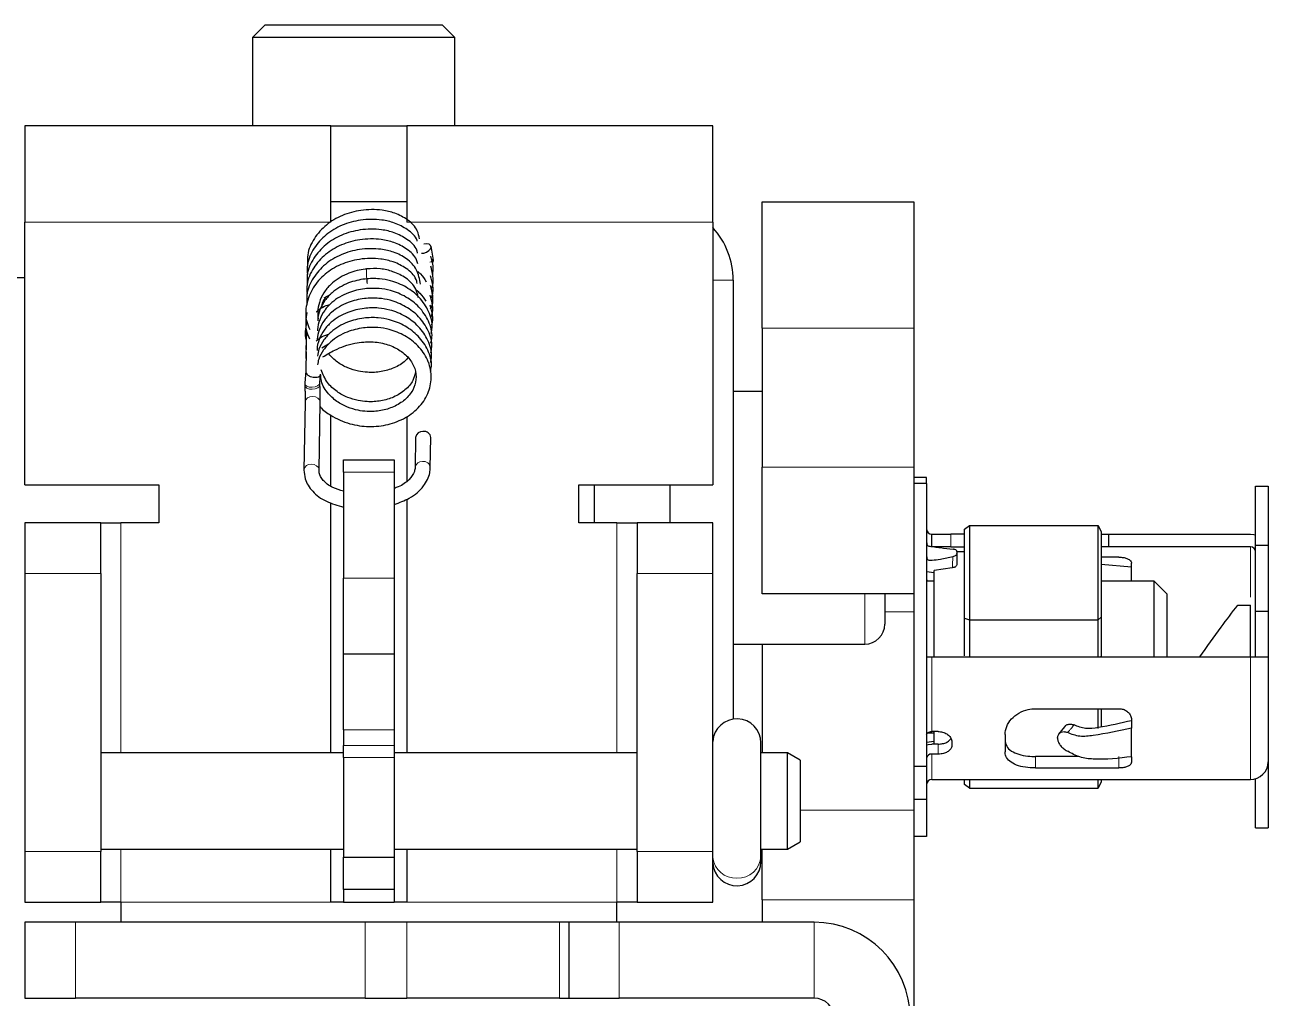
# Model space of a CAD drawing. Header units: millimetres. Extents: x -824 to 1032, y 378 to 1984.
# Drawn here: x -61.03 to -11.88, y 423.96 to 462.46 of the extents above; entities that cross this region are included whole.
import ezdxf

# ---------------------------------------------------------------- set-up
doc = ezdxf.new("R2010")
doc.units = ezdxf.units.MM

msp = doc.modelspace()

# ---------------------------------------------------------------- linework, layer by layer
at = {"color": 7, "linetype": 'Continuous', "lineweight": 25}
for p, q in [((-51.53, 462.462), (-52.03, 461.962)), ((-51.53, 462.462), (-47.726, 462.462)), ((-47.726, 462.462), (-44.53, 462.462)), ((-44.03, 461.962), (-44.53, 462.462)), ((-52.03, 461.962), (-52.03, 458.462)), ((-47.682, 461.962), (-52.03, 461.962)), ((-44.03, 461.962), (-47.682, 461.962)), ((-44.03, 458.462), (-44.03, 461.962)), ((-61.03, 458.462), (-61.03, 454.662)), ((-48.93, 458.462), (-61.03, 458.462)), ((-48.93, 454.662), (-48.93, 458.462)), ((-48.93, 458.462), (-45.93, 458.462)), ((-33.83, 458.462), (-45.93, 458.462)), ((-45.93, 458.462), (-45.93, 454.662)), ((-33.83, 454.662), (-33.83, 458.462)), ((-45.93, 455.462), (-48.93, 455.462)), ((-31.88, 455.462), (-25.88, 455.462)), ((-31.88, 450.462), (-31.88, 455.462)), ((-25.88, 455.462), (-25.88, 450.462)), ((-61.03, 444.262), (-61.03, 454.662)), ((-33.83, 454.662), (-33.83, 444.262)), ((-44.882, 453.231), (-44.973, 453.709)), ((-44.878, 453.15), (-44.882, 453.231)), ((-44.876, 453.11), (-44.878, 453.15)), ((-61.53, 452.462), (-61.03, 452.462)), ((-33.03, 452.362), (-33.03, 434.999)), ((-49.195, 451.666), (-48.931, 451.813)), ((-49.897, 450.307), (-49.916, 449.614)), ((-31.88, 450.462), (-31.88, 444.962)), ((-25.88, 450.462), (-25.88, 444.962)), ((-49.904, 449.921), (-49.921, 449.27)), ((-49.293, 449.688), (-49.022, 449.842)), ((-49.911, 449.534), (-49.928, 448.833)), ((-49.923, 448.773), (-49.967, 448.29)), ((-49.918, 449.148), (-49.927, 448.762)), ((-49.967, 448.29), (-49.964, 448.21)), ((-49.368, 448.318), (-49.338, 448.636)), ((-49.364, 448.237), (-49.368, 448.318)), ((-31.88, 447.962), (-33.03, 447.962)), ((-49.951, 447.53), (-49.999, 444.854)), ((-49.399, 444.843), (-49.351, 447.519)), ((-48.93, 444.218), (-48.93, 447.021)), ((-45.93, 446.974), (-45.93, 444.417)), ((-45.581, 446.146), (-45.602, 444.957)), ((-45.002, 444.946), (-44.981, 446.135)), ((-48.43, 445.262), (-46.43, 445.262)), ((-48.43, 444.762), (-48.43, 445.262)), ((-46.43, 445.262), (-46.43, 444.762)), ((-45.601, 444.97), (-45.602, 444.957)), ((-31.88, 439.962), (-31.88, 444.962)), ((-25.88, 444.962), (-25.88, 439.962)), ((-48.43, 444.762), (-48.43, 440.578)), ((-46.43, 444.762), (-46.43, 440.578)), ((-25.38, 444.562), (-25.88, 444.562)), ((-25.38, 444.321), (-25.88, 444.321)), ((-25.38, 444.321), (-25.38, 444.562)), ((-25.38, 444.321), (-25.38, 433.14)), ((-61.03, 444.262), (-55.73, 444.262)), ((-55.73, 444.262), (-55.73, 442.762)), ((-39.13, 444.262), (-33.83, 444.262)), ((-39.13, 442.762), (-39.13, 444.262)), ((-38.53, 444.262), (-38.53, 442.762)), ((-35.53, 444.262), (-35.53, 442.762)), ((-12.38, 444.22), (-11.88, 444.22)), ((-12.38, 441.878), (-12.38, 444.22)), ((-11.88, 444.22), (-11.88, 441.878)), ((-48.93, 433.662), (-48.93, 443.557)), ((-45.93, 443.699), (-45.93, 433.662)), ((-58.03, 442.762), (-61.03, 442.762)), ((-61.03, 442.762), (-61.03, 440.762)), ((-58.03, 440.762), (-58.03, 442.762)), ((-58.03, 442.762), (-57.23, 442.762)), ((-55.73, 442.762), (-57.23, 442.762)), ((-37.63, 442.762), (-39.13, 442.762)), ((-37.63, 442.762), (-36.83, 442.762)), ((-36.83, 442.762), (-36.83, 440.762)), ((-33.83, 442.762), (-36.83, 442.762)), ((-33.83, 440.762), (-33.83, 442.762)), ((-23.88, 442.513), (-23.68, 442.655)), ((-23.88, 438.989), (-23.88, 442.513)), ((-23.68, 442.655), (-23.68, 438.931)), ((-23.68, 442.655), (-18.595, 442.655)), ((-18.595, 438.931), (-18.595, 442.655)), ((-18.595, 442.655), (-18.48, 442.408)), ((-18.48, 442.408), (-18.48, 439.031)), ((-25.18, 441.812), (-25.18, 442.312)), ((-25.18, 442.312), (-24.43, 442.312)), ((-23.88, 442.312), (-24.43, 442.312)), ((-18.48, 442.312), (-18.18, 442.312)), ((-18.18, 441.812), (-18.18, 442.312)), ((-18.18, 442.312), (-12.58, 442.312)), ((-12.38, 441.878), (-11.88, 441.878)), ((-12.38, 439.268), (-12.38, 441.878)), ((-11.88, 441.878), (-11.88, 439.268)), ((-24.43, 441.812), (-25.18, 441.812)), ((-24.43, 441.812), (-23.88, 441.812)), ((-24.18, 441.625), (-24.18, 441.55)), ((-23.88, 441.612), (-24.18, 441.612)), ((-18.18, 441.812), (-18.48, 441.812)), ((-17.78, 441.405), (-18.48, 441.405)), ((-12.58, 441.812), (-18.18, 441.812)), ((-24.366, 440.985), (-25.08, 440.885)), ((-25.08, 437.462), (-25.08, 440.885)), ((-17.28, 441.004), (-18.48, 441.122)), ((-17.28, 441.004), (-17.28, 441.167)), ((-17.28, 440.462), (-17.28, 441.004)), ((-61.03, 440.762), (-61.03, 429.762)), ((-58.03, 440.762), (-58.03, 429.762)), ((-48.43, 437.578), (-48.43, 440.578)), ((-46.43, 440.578), (-46.43, 437.578)), ((-36.83, 429.762), (-36.83, 440.762)), ((-33.83, 429.762), (-33.83, 440.762)), ((-25.38, 440.839), (-25.08, 440.796)), ((-25.08, 440.462), (-25.38, 440.462)), ((-16.38, 440.462), (-18.48, 440.462)), ((-15.88, 439.962), (-16.38, 440.462)), ((-16.38, 437.462), (-16.38, 440.462)), ((-25.88, 439.962), (-31.88, 439.962)), ((-27.03, 439.962), (-27.03, 438.762)), ((-25.88, 439.962), (-25.88, 439.25)), ((-15.88, 439.962), (-15.88, 437.462)), ((-13.08, 439.512), (-12.58, 439.512)), ((-25.88, 439.25), (-25.88, 431.392)), ((-23.88, 437.509), (-23.88, 438.989)), ((-23.88, 438.989), (-23.68, 438.931)), ((-23.68, 438.931), (-23.68, 437.462)), ((-23.68, 438.931), (-18.595, 438.931)), ((-18.595, 438.931), (-18.48, 439.031)), ((-18.595, 437.462), (-18.595, 438.931)), ((-18.48, 439.031), (-18.48, 437.491)), ((-12.38, 439.268), (-11.88, 439.268)), ((-12.38, 437.462), (-12.38, 439.268)), ((-11.88, 439.268), (-11.88, 437.462)), ((-33.03, 437.962), (-27.83, 437.962)), ((-31.88, 437.962), (-31.88, 433.662)), ((-48.43, 437.578), (-46.43, 437.578)), ((-48.43, 434.578), (-48.43, 437.578)), ((-46.43, 437.578), (-46.43, 434.578)), ((-25.38, 437.462), (-25.18, 437.462)), ((-25.18, 437.462), (-14.58, 437.462)), ((-18.509, 437.462), (-18.48, 437.491)), ((-14.58, 437.462), (-12.58, 437.462)), ((-12.58, 437.462), (-11.88, 437.462)), ((-11.88, 437.462), (-11.88, 433.312)), ((-21.08, 435.413), (-17.78, 435.413)), ((-18.595, 434.623), (-18.595, 435.413)), ((-18.48, 435.413), (-18.48, 434.684)), ((-48.43, 434.578), (-48.43, 433.961)), ((-46.43, 434.578), (-46.43, 433.961)), ((-24.93, 434.51), (-25.18, 434.51)), ((-25.08, 434.011), (-25.08, 434.51)), ((-19.931, 434.701), (-20.163, 434.407)), ((-19.89, 434.745), (-19.927, 434.699)), ((-17.28, 434.971), (-17.28, 434.646)), ((-17.28, 433.514), (-17.28, 434.646)), ((-31.932, 429.573), (-31.932, 434.061)), ((-25.38, 434.086), (-25.08, 434.129)), ((-25.338, 434.462), (-25.08, 434.462)), ((-24.93, 434.011), (-25.18, 434.011)), ((-24.38, 434.093), (-24.38, 433.974)), ((-22.28, 434.389), (-22.28, 433.711)), ((-20.207, 434.241), (-20.207, 434.27)), ((-61.03, 433.662), (-61.033, 433.662)), ((-48.43, 433.662), (-58.03, 433.662)), ((-48.43, 433.478), (-48.43, 433.961)), ((-46.43, 433.961), (-46.43, 433.478)), ((-36.83, 433.662), (-46.43, 433.662)), ((-30.88, 433.662), (-31.932, 433.662)), ((-30.38, 433.374), (-30.88, 433.662)), ((-30.88, 431.762), (-30.88, 433.662)), ((-24.93, 433.615), (-25.18, 433.615)), ((-19.361, 433.52), (-21.08, 433.52)), ((-17.28, 433.514), (-17.28, 433.302)), ((-48.43, 433.478), (-48.43, 429.536)), ((-46.43, 433.478), (-46.43, 429.536)), ((-30.38, 433.374), (-30.38, 431.762)), ((-25.88, 433.14), (-25.38, 433.14)), ((-25.38, 433.14), (-25.38, 431.83)), ((-21.08, 433.067), (-17.78, 433.067)), ((-11.88, 433.312), (-11.88, 430.705)), ((-25.18, 432.612), (-18.18, 432.612)), ((-23.88, 432.412), (-23.88, 432.612)), ((-23.68, 432.612), (-23.68, 432.27)), ((-18.595, 432.27), (-18.595, 432.612)), ((-18.48, 432.612), (-18.48, 432.516)), ((-18.18, 432.612), (-12.58, 432.612)), ((-12.38, 430.705), (-12.38, 432.642)), ((-23.68, 432.27), (-23.88, 432.412)), ((-23.68, 432.27), (-18.595, 432.27)), ((-18.48, 432.516), (-18.595, 432.27)), ((-30.88, 429.862), (-30.88, 431.762)), ((-30.38, 431.762), (-30.38, 430.151)), ((-25.88, 431.83), (-25.38, 431.83)), ((-25.38, 431.83), (-25.38, 430.362)), ((-25.88, 431.392), (-25.88, 427.856)), ((-12.38, 430.705), (-11.88, 430.705)), ((-30.88, 429.862), (-30.38, 430.151)), ((-25.38, 430.362), (-25.88, 430.362)), ((-61.03, 429.762), (-61.03, 427.762)), ((-58.03, 429.862), (-48.43, 429.862)), ((-58.03, 427.762), (-58.03, 429.762)), ((-48.93, 427.762), (-48.93, 429.862)), ((-46.43, 429.862), (-36.83, 429.862)), ((-45.93, 429.862), (-45.93, 427.762)), ((-36.83, 429.762), (-36.83, 427.762)), ((-33.83, 427.762), (-33.83, 429.762)), ((-31.932, 429.862), (-30.88, 429.862)), ((-31.932, 429.361), (-31.932, 429.573)), ((-31.88, 427.856), (-31.88, 429.862)), ((-48.43, 429.536), (-46.43, 429.536)), ((-48.43, 428.262), (-48.43, 429.536)), ((-46.43, 429.536), (-46.43, 428.262)), ((-46.43, 428.262), (-48.43, 428.262)), ((-48.43, 428.262), (-48.43, 427.762)), ((-46.43, 428.262), (-46.43, 427.762)), ((-61.03, 427.762), (-58.03, 427.762)), ((-57.23, 427.762), (-58.03, 427.762)), ((-57.23, 427.762), (-57.23, 426.962)), ((-48.43, 427.762), (-48.93, 427.762)), ((-48.43, 427.762), (-46.43, 427.762)), ((-45.93, 427.762), (-46.43, 427.762)), ((-36.83, 427.762), (-37.63, 427.762)), ((-37.63, 426.962), (-37.63, 427.762)), ((-36.83, 427.762), (-33.83, 427.762)), ((-31.88, 427.856), (-31.88, 426.962)), ((-25.88, 427.856), (-25.88, 423.239)), ((-61.03, 426.962), (-61.03, 423.962)), ((-59.03, 426.962), (-61.03, 426.962)), ((-47.571, 426.962), (-59.03, 426.962)), ((-45.933, 426.962), (-47.571, 426.962)), ((-39.891, 426.962), (-45.933, 426.962)), ((-39.53, 426.962), (-39.891, 426.962)), ((-39.53, 426.962), (-39.53, 423.962)), ((-37.53, 426.962), (-39.53, 426.962)), ((-29.83, 426.962), (-37.53, 426.962)), ((-61.03, 423.962), (-59.03, 423.962)), ((-47.571, 423.962), (-59.03, 423.962)), ((-47.571, 423.962), (-45.933, 423.962)), ((-39.891, 423.962), (-45.933, 423.962)), ((-39.891, 423.962), (-39.53, 423.962)), ((-39.53, 423.962), (-37.53, 423.962)), ((-29.83, 423.962), (-37.53, 423.962))]:
    msp.add_line(p, q, dxfattribs=at)
at = {"color": 8, "linetype": 'Continuous', "lineweight": 18}
for p, q in [((-61.03, 454.662), (-48.93, 454.662)), ((-45.93, 454.662), (-33.83, 454.662)), ((-33.83, 452.362), (-33.03, 452.362)), ((-25.88, 450.462), (-31.88, 450.462)), ((-31.88, 444.962), (-25.88, 444.962)), ((-46.43, 444.762), (-48.43, 444.762)), ((-57.23, 442.762), (-57.23, 433.662)), ((-37.63, 433.662), (-37.63, 442.762)), ((-24.43, 442.312), (-24.43, 441.812)), ((-12.58, 439.822), (-12.58, 441.812)), ((-61.03, 440.762), (-58.03, 440.762)), ((-48.43, 440.578), (-46.43, 440.578)), ((-36.83, 440.762), (-33.83, 440.762)), ((-27.83, 437.962), (-27.83, 439.962)), ((-25.88, 439.25), (-27.03, 439.25)), ((-25.18, 437.462), (-25.18, 434.51)), ((-12.58, 432.612), (-12.58, 437.462)), ((-46.43, 434.578), (-48.43, 434.578)), ((-24.93, 433.615), (-24.93, 434.011)), ((-48.43, 433.961), (-46.43, 433.961)), ((-25.18, 433.615), (-25.18, 432.612)), ((-21.08, 433.52), (-21.08, 433.067)), ((-17.78, 433.067), (-17.78, 433.52)), ((-46.43, 433.478), (-48.43, 433.478)), ((-30.38, 431.392), (-25.88, 431.392)), ((-58.03, 429.762), (-61.03, 429.762)), ((-57.23, 429.862), (-57.23, 427.762)), ((-37.63, 427.762), (-37.63, 429.862)), ((-33.83, 429.762), (-36.83, 429.762)), ((-57.23, 427.762), (-48.93, 427.762)), ((-45.93, 427.762), (-37.63, 427.762)), ((-25.88, 427.856), (-31.88, 427.856)), ((-59.03, 423.962), (-59.03, 426.962)), ((-47.571, 426.962), (-47.571, 423.962)), ((-45.933, 423.962), (-45.933, 426.962)), ((-39.891, 426.962), (-39.891, 423.962)), ((-37.53, 423.962), (-37.53, 426.962)), ((-29.83, 423.962), (-29.83, 426.962))]:
    msp.add_line(p, q, dxfattribs=at)
at = {"color": 7, "linetype": 'Continuous', "lineweight": 25, "flags": 128}
for points in [[(-45.351, 453.427), (-45.261, 453.435), (-45.15, 453.472), (-45.055, 453.531), (-44.991, 453.602), (-44.968, 453.675), (-44.989, 453.738), (-45.051, 453.783), (-45.144, 453.802), (-45.254, 453.792), (-45.254, 453.792)], [(-12.58, 442.312), (-12.443, 442.299), (-12.38, 442.283)], [(-25.38, 434.388), (-25.376, 434.412), (-25.365, 434.435), (-25.346, 434.456), (-25.321, 434.474), (-25.291, 434.489), (-25.256, 434.501), (-25.219, 434.508), (-25.18, 434.51)], [(-25.38, 433.988), (-25.316, 434.001), (-25.18, 434.011)]]:
    msp.add_lwpolyline(points, dxfattribs=at)
at = {"color": 8, "linetype": 'Continuous', "lineweight": 18, "flags": 128}
for points in [[(-49.967, 448.29), (-49.946, 448.229), (-49.882, 448.173), (-49.785, 448.136), (-49.671, 448.126)], [(-49.671, 448.126), (-49.556, 448.142), (-49.458, 448.183), (-49.392, 448.242), (-49.368, 448.311), (-49.368, 448.317)], [(-49.964, 448.21), (-49.942, 448.149), (-49.878, 448.093), (-49.782, 448.056), (-49.667, 448.045)], [(-49.667, 448.045), (-49.552, 448.061), (-49.454, 448.102), (-49.388, 448.162), (-49.364, 448.231), (-49.364, 448.237)], [(-49.662, 447.766), (-49.546, 447.75), (-49.447, 447.7), (-49.378, 447.623), (-49.351, 447.531), (-49.351, 447.519)], [(-49.71, 445.09), (-49.595, 445.074), (-49.495, 445.024), (-49.426, 444.947), (-49.399, 444.856), (-49.399, 444.845)]]:
    msp.add_lwpolyline(points, dxfattribs=at)
at = {"color": 7, "linetype": 'Continuous', "lineweight": 25}
for centre, radius, start, end in [((-36.13, 452.362), 3.1, 0, 42.1034), ((-46.195, 452.421), 1.321, 180.0381, 188.145), ((-45.312, 446.111), 0.271, 85.7342, 172.6885), ((-45.255, 446.109), 0.275, 5.4442, 97.7621), ((-25.18, 442.512), 0.2, 180, 270), ((-12.58, 441.612), 0.2, 0, 90), ((-25.28, 440.544), 0.0996, 183.9279, 234.4668), ((-27.83, 438.762), 0.8, 270, 360), ((-32.882, 434.061), 0.95, 0, 176.4386), ((-25.198, 433.433), 0.183, 84.1876, 172.6661), ((-12.58, 433.312), 0.7, 270, 360), ((-25.18, 432.412), 0.2, 90, 180), ((-32.882, 429.361), 0.95, 183.5614, 0), ((-29.83, 423.162), 3.8, 360, 90), ((-29.83, 423.162), 0.8, 0, 90)]:
    msp.add_arc(centre, radius, start, end, dxfattribs=at)
at = {"color": 8, "linetype": 'Continuous', "lineweight": 18}
for centre, radius, start, end in [((-45.063, 453.247), 0.181, 283.9059, 354.8614), ((-41.518, 452.687), 6.004, 178.959, 182.5439), ((-45.014, 453.15), 0.136, 306.9951, 0.3431), ((-49.682, 447.495), 0.271, 85.7342, 172.6885), ((-49.73, 444.819), 0.271, 85.7356, 172.6709), ((-45.332, 444.919), 0.274, 86.0004, 169.2855), ((-45.276, 444.92), 0.275, 5.4536, 97.7613), ((-32.841, 429.619), 0.91, 267.4181, 357.1613), ((-32.921, 429.623), 0.915, 186.4958, 272.46)]:
    msp.add_arc(centre, radius, start, end, dxfattribs=at)
at = {"color": 7, "linetype": 'Continuous', "lineweight": 25}
for points, knots in [([(-45.429, 453.996), (-45.451, 454.105), (-45.511, 454.403), (-45.867, 454.755), (-46.365, 455.017), (-46.996, 455.165), (-47.728, 455.162), (-48.494, 454.951), (-49.141, 454.567), (-49.619, 454.025), (-49.876, 453.468), (-49.859, 453.109), (-49.853, 452.981)], [0, 0, 0, 0, 0.061184, 0.167124, 0.262005, 0.341887, 0.468086, 0.582541, 0.696734, 0.81293, 0.933799, 1, 1, 1, 1]), ([(-45.518, 453.9), (-45.521, 453.91), (-45.574, 454.104), (-45.887, 454.367), (-46.375, 454.633), (-47.009, 454.779), (-47.74, 454.775), (-48.506, 454.562), (-49.152, 454.177), (-49.628, 453.635), (-49.884, 453.078), (-49.866, 452.719), (-49.86, 452.593)], [0, 0, 0, 0, 0.006133, 0.118338, 0.2188, 0.30339, 0.437085, 0.558298, 0.679195, 0.8023, 0.930319, 1, 1, 1, 1]), ([(-45.502, 453.425), (-45.512, 453.466), (-45.568, 453.693), (-45.894, 453.984), (-46.387, 454.247), (-47.021, 454.393), (-47.752, 454.387), (-48.518, 454.174), (-49.162, 453.788), (-49.637, 453.245), (-49.892, 452.688), (-49.873, 452.33), (-49.866, 452.204)], [0, 0, 0, 0, 0.024449, 0.134638, 0.233267, 0.316321, 0.447647, 0.56667, 0.685347, 0.806277, 0.931998, 1, 1, 1, 1]), ([(-45.501, 453.007), (-45.514, 453.06), (-45.571, 453.299), (-45.904, 453.6), (-46.399, 453.862), (-47.032, 454.007), (-47.765, 454), (-48.529, 453.785), (-49.173, 453.398), (-49.647, 452.855), (-49.9, 452.298), (-49.88, 451.941), (-49.873, 451.816)], [0, 0, 0, 0, 0.0311371, 0.1406211, 0.2385913, 0.3211011, 0.451619, 0.5698715, 0.6877423, 0.8079366, 0.9328576, 1, 1, 1, 1]), ([(-45.518, 452.237), (-45.532, 452.291), (-45.591, 452.531), (-45.925, 452.832), (-46.422, 453.092), (-47.056, 453.235), (-47.788, 453.226), (-48.553, 453.008), (-49.192, 452.62), (-49.675, 452.073), (-49.923, 451.419), (-49.953, 450.832), (-49.81, 450.513), (-49.764, 450.409)], [0, 0, 0, 0, 0.028458, 0.126568, 0.214309, 0.288225, 0.405241, 0.511189, 0.61673, 0.724507, 0.836456, 0.946608, 1, 1, 1, 1]), ([(-45.388, 452.203), (-45.425, 452.404), (-45.498, 452.794), (-45.907, 453.22), (-46.412, 453.477), (-47.044, 453.621), (-47.777, 453.613), (-48.541, 453.397), (-49.184, 453.009), (-49.656, 452.464), (-49.908, 451.908), (-49.887, 451.552), (-49.88, 451.427)], [0, 0, 0, 0, 0.106226, 0.207272, 0.297665, 0.373803, 0.494292, 0.60342, 0.712163, 0.823129, 0.938424, 1, 1, 1, 1]), ([(-44.908, 452.565), (-44.897, 452.682), (-44.872, 452.931), (-44.94, 453.178), (-44.976, 453.31)], [0, 0, 0, 0, 0.468673, 1, 1, 1, 1]), ([(-47.521, 452.798), (-47.538, 452.797), (-47.775, 452.782), (-48.262, 452.656), (-48.81, 452.344), (-49.174, 451.95), (-49.375, 451.582), (-49.462, 451.188), (-49.447, 450.957), (-49.439, 450.84)], [0, 0, 0, 0, 0.01518, 0.217414, 0.450577, 0.582747, 0.72073, 0.859241, 1, 1, 1, 1]), ([(-45.476, 451.678), (-45.501, 451.793), (-45.567, 452.096), (-45.932, 452.451), (-46.434, 452.704), (-46.973, 452.837), (-47.336, 452.819), (-47.519, 452.81)], [0, 0, 0, 0, 0.1516069, 0.4000027, 0.6220842, 0.8091974, 1, 1, 1, 1]), ([(-45.496, 452.703), (-45.461, 452.674), (-45.322, 452.554), (-45.236, 452.411), (-45.171, 452.303)], [0, 0, 0, 0, 0.248613, 1, 1, 1, 1]), ([(-44.957, 452.041), (-44.942, 452.075), (-44.874, 452.231), (-44.89, 452.537), (-44.952, 452.794), (-44.983, 452.923)], [0, 0, 0, 0, 0.121305, 0.558409, 1, 1, 1, 1]), ([(-44.972, 450.259), (-44.955, 450.334), (-44.888, 450.623), (-45.037, 451.132), (-45.398, 451.686), (-45.934, 452.102), (-46.492, 452.337), (-47.046, 452.435), (-47.614, 452.426), (-48.274, 452.272), (-48.82, 451.955), (-49.186, 451.561), (-49.38, 451.194), (-49.456, 450.906), (-49.452, 450.772), (-49.451, 450.754)], [0, 0, 0, 0, 0.039358, 0.151046, 0.260583, 0.359351, 0.456825, 0.521824, 0.60227, 0.695179, 0.802373, 0.863126, 0.926539, 0.990184, 1, 1, 1, 1]), ([(-44.964, 451.657), (-44.949, 451.691), (-44.829, 451.97), (-44.915, 452.272), (-44.99, 452.537)], [0, 0, 0, 0, 0.124356, 1, 1, 1, 1]), ([(-44.979, 449.874), (-44.962, 449.95), (-44.896, 450.24), (-45.045, 450.749), (-45.408, 451.303), (-45.945, 451.718), (-46.504, 451.952), (-47.058, 452.049), (-47.626, 452.039), (-48.286, 451.884), (-48.831, 451.566), (-49.196, 451.171), (-49.39, 450.804), (-49.465, 450.516), (-49.46, 450.382), (-49.46, 450.364)], [0, 0, 0, 0, 0.039759, 0.151422, 0.260898, 0.359607, 0.457072, 0.522051, 0.602454, 0.695291, 0.802476, 0.863214, 0.9266, 0.990206, 1, 1, 1, 1]), ([(-49.283, 451.253), (-49.281, 451.32), (-49.275, 451.481), (-49.18, 451.622), (-49.125, 451.705)], [0, 0, 0, 0, 0.413792, 1, 1, 1, 1]), ([(-45.566, 451.983), (-45.513, 451.938), (-45.351, 451.803), (-45.252, 451.64), (-45.185, 451.53)], [0, 0, 0, 0, 0.3291409, 1, 1, 1, 1]), ([(-44.969, 450.911), (-44.957, 450.939), (-44.843, 451.209), (-44.928, 451.502), (-45.004, 451.764)], [0, 0, 0, 0, 0.104944, 1, 1, 1, 1]), ([(-44.991, 451.221), (-44.968, 451.274), (-44.838, 451.568), (-44.925, 451.887), (-44.997, 452.15)], [0, 0, 0, 0, 0.176922, 1, 1, 1, 1]), ([(-49.495, 451.109), (-49.493, 451.112), (-49.356, 451.278), (-49.165, 451.341), (-48.977, 451.403)], [0, 0, 0, 0, 0.019176, 1, 1, 1, 1]), ([(-44.993, 449.104), (-44.975, 449.182), (-44.91, 449.473), (-45.063, 449.984), (-45.428, 450.536), (-45.967, 450.95), (-46.527, 451.182), (-47.083, 451.277), (-47.65, 451.265), (-48.31, 451.108), (-48.854, 450.788), (-49.217, 450.392), (-49.409, 450.024), (-49.484, 449.736), (-49.477, 449.602), (-49.476, 449.584)], [0, 0, 0, 0, 0.0405596, 0.1521722, 0.2615267, 0.3601175, 0.4575669, 0.5225037, 0.6028209, 0.6955126, 0.8026843, 0.8633912, 0.9267224, 0.9902501, 1, 1, 1, 1]), ([(-44.986, 449.489), (-44.968, 449.566), (-44.903, 449.857), (-45.054, 450.367), (-45.418, 450.919), (-45.956, 451.334), (-46.515, 451.567), (-47.071, 451.663), (-47.638, 451.652), (-48.298, 451.496), (-48.843, 451.177), (-49.206, 450.781), (-49.399, 450.414), (-49.474, 450.126), (-49.469, 449.992), (-49.468, 449.974)], [0, 0, 0, 0, 0.040159, 0.151798, 0.261213, 0.359862, 0.45732, 0.522277, 0.602638, 0.695402, 0.80258, 0.863302, 0.926661, 0.990228, 1, 1, 1, 1]), ([(-44.952, 450.585), (-44.949, 450.595), (-44.849, 450.845), (-44.931, 451.116), (-45.011, 451.377)], [0, 0, 0, 0, 0.03738, 1, 1, 1, 1]), ([(-49.883, 451.08), (-49.917, 450.849), (-49.969, 450.496), (-49.829, 450.163), (-49.781, 450.048)], [0, 0, 0, 0, 0.654086, 1, 1, 1, 1]), ([(-45, 448.719), (-44.982, 448.798), (-44.918, 449.09), (-45.071, 449.601), (-45.438, 450.153), (-45.978, 450.566), (-46.539, 450.796), (-47.095, 450.891), (-47.662, 450.878), (-48.321, 450.72), (-48.867, 450.399), (-49.224, 450.003), (-49.411, 449.668), (-49.447, 449.452), (-49.462, 449.362)], [0, 0, 0, 0, 0.0421697, 0.1570546, 0.2695783, 0.3710235, 0.4713446, 0.538179, 0.6208254, 0.7161819, 0.8265148, 0.889, 0.9541745, 1, 1, 1, 1]), ([(-49.89, 450.694), (-49.938, 450.46), (-49.987, 450.222), (-49.907, 449.998), (-49.905, 449.994)], [0, 0, 0, 0, 0.9837746, 1, 1, 1, 1]), ([(-49.515, 449.947), (-49.514, 449.947), (-49.375, 450.112), (-49.185, 450.177), (-48.996, 450.241)], [0, 0, 0, 0, 0.004308, 1, 1, 1, 1]), ([(-49.354, 447.361), (-49.35, 447.356), (-49.245, 447.22), (-48.862, 446.959), (-48.221, 446.657), (-47.422, 446.544), (-46.659, 446.628), (-45.955, 446.904), (-45.389, 447.355), (-45.033, 447.937), (-44.923, 448.582), (-45.07, 449.218), (-45.451, 449.77), (-45.988, 450.181), (-46.551, 450.411), (-47.107, 450.505), (-47.674, 450.491), (-48.333, 450.332), (-48.878, 450.01), (-49.234, 449.614), (-49.415, 449.292), (-49.449, 449.09), (-49.461, 449.015)], [0, 0, 0, 0, 0.001739, 0.04451, 0.111438, 0.17172, 0.231589, 0.292281, 0.355433, 0.417856, 0.478483, 0.541525, 0.603252, 0.6589, 0.713959, 0.750631, 0.795969, 0.848267, 0.908822, 0.94311, 0.978867, 1, 1, 1, 1]), ([(-49.252, 449.327), (-49.098, 449.421), (-48.72, 449.652), (-48.172, 449.845), (-47.655, 449.917), (-47.231, 449.931), (-46.738, 449.854), (-46.222, 449.626), (-45.825, 449.287), (-45.589, 448.874), (-45.54, 448.432), (-45.672, 448.001), (-45.98, 447.622), (-46.426, 447.343), (-46.949, 447.184), (-47.438, 447.155), (-47.886, 447.211), (-48.299, 447.334), (-48.729, 447.565), (-49.105, 447.93), (-49.335, 448.311), (-49.326, 448.556), (-49.324, 448.618)], [0, 0, 0, 0, 0.057602, 0.142011, 0.174819, 0.202628, 0.257383, 0.31169, 0.366506, 0.423146, 0.478791, 0.532736, 0.589003, 0.644418, 0.694705, 0.74463, 0.777573, 0.817783, 0.863747, 0.916751, 0.978824, 1, 1, 1, 1]), ([(-45.87, 449.317), (-45.907, 449.268), (-46.041, 449.091), (-46.418, 448.885), (-46.935, 448.726), (-47.426, 448.701), (-47.874, 448.76), (-48.284, 448.888), (-48.701, 449.107), (-48.906, 449.329), (-49.01, 449.443)], [0, 0, 0, 0, 0.062495, 0.223598, 0.369797, 0.515213, 0.611075, 0.727985, 0.861491, 1, 1, 1, 1]), ([(-49.918, 448.772), (-49.921, 448.765), (-49.933, 448.737), (-49.909, 448.678), (-49.847, 448.609), (-49.749, 448.552), (-49.672, 448.535), (-49.634, 448.526)], [0, 0, 0, 0, 0.07364, 0.30523, 0.53682, 0.76841, 1, 1, 1, 1]), ([(-45.6, 448.695), (-45.624, 448.595), (-45.682, 448.348), (-45.979, 448.007), (-46.422, 447.728), (-46.946, 447.57), (-47.435, 447.541), (-47.882, 447.598), (-48.296, 447.722), (-48.721, 447.954), (-49.119, 448.318), (-49.246, 448.645), (-49.315, 448.822)], [0, 0, 0, 0, 0.079664, 0.195766, 0.310074, 0.413804, 0.516835, 0.584804, 0.667751, 0.762541, 0.871932, 1, 1, 1, 1]), ([(-49.634, 448.526), (-49.595, 448.523), (-49.518, 448.516), (-49.42, 448.542), (-49.353, 448.587), (-49.344, 448.628), (-49.34, 448.646)], [0, 0, 0, 0, 0.2620712, 0.5241424, 0.7862136, 1, 1, 1, 1]), ([(-49.964, 448.21), (-49.961, 448.156), (-49.957, 448.051), (-49.952, 447.863), (-49.95, 447.692), (-49.95, 447.584), (-49.951, 447.541), (-49.951, 447.53)], [0, 0, 0, 0, 0.241788, 0.476448, 0.71323, 0.929509, 1, 1, 1, 1]), ([(-49.351, 447.519), (-49.35, 447.565), (-49.349, 447.659), (-49.352, 447.854), (-49.357, 448.062), (-49.362, 448.179), (-49.364, 448.237)], [0, 0, 0, 0, 0.24318, 0.501797, 0.749272, 1, 1, 1, 1]), ([(-49.999, 444.854), (-49.989, 444.736), (-49.965, 444.432), (-49.675, 443.985), (-49.154, 443.59), (-48.667, 443.455), (-48.43, 443.389)], [0, 0, 0, 0, 0.171378, 0.44156, 0.728252, 1, 1, 1, 1]), ([(-48.43, 444.014), (-48.579, 444.058), (-48.928, 444.162), (-49.268, 444.446), (-49.391, 444.68), (-49.397, 444.809), (-49.399, 444.843)], [0, 0, 0, 0, 0.240048, 0.562087, 0.882317, 1, 1, 1, 1]), ([(-45.602, 444.957), (-45.608, 444.903), (-45.624, 444.753), (-45.816, 444.479), (-46.123, 444.228), (-46.374, 444.146), (-46.43, 444.128)], [0, 0, 0, 0, 0.19706, 0.559349, 0.901347, 1, 1, 1, 1]), ([(-46.43, 443.492), (-46.223, 443.566), (-45.744, 443.736), (-45.252, 444.18), (-45.026, 444.625), (-45.007, 444.88), (-45.002, 444.946)], [0, 0, 0, 0, 0.259805, 0.600472, 0.896035, 1, 1, 1, 1]), ([(-25.38, 442), (-25.379, 441.981), (-25.377, 441.945), (-25.36, 441.895), (-25.323, 441.846), (-25.253, 441.835), (-25.205, 441.829), (-25.18, 441.826)], [0, 0, 0, 0, 0.195302, 0.377541, 0.538909, 0.761383, 1, 1, 1, 1]), ([(-25.38, 441.44), (-25.379, 441.422), (-25.377, 441.386), (-25.36, 441.339), (-25.322, 441.293), (-25.246, 441.291), (-25.084, 441.294), (-24.772, 441.327), (-24.502, 441.392), (-24.338, 441.431)], [0, 0, 0, 0, 0.052051, 0.100621, 0.143629, 0.208426, 0.277664, 0.558659, 1, 1, 1, 1]), ([(-25.072, 441.812), (-24.994, 441.803), (-24.743, 441.771), (-24.503, 441.743), (-24.338, 441.723)], [0, 0, 0, 0, 0.313457, 1, 1, 1, 1]), ([(-24.18, 441.625), (-24.182, 441.637), (-24.187, 441.663), (-24.228, 441.695), (-24.282, 441.714), (-24.322, 441.721), (-24.338, 441.723)], [0, 0, 0, 0, 0.266311, 0.549123, 0.829777, 1, 1, 1, 1]), ([(-24.338, 441.431), (-24.314, 441.439), (-24.265, 441.453), (-24.212, 441.488), (-24.184, 441.521), (-24.181, 441.542), (-24.18, 441.55)], [0, 0, 0, 0, 0.266331, 0.548449, 0.829136, 1, 1, 1, 1]), ([(-24.18, 441.55), (-24.18, 441.523), (-24.18, 441.452), (-24.18, 441.338), (-24.18, 441.221), (-24.18, 441.149), (-24.18, 441.119)], [0, 0, 0, 0, 0.190015, 0.497902, 0.793065, 1, 1, 1, 1]), ([(-17.78, 441.405), (-17.724, 441.403), (-17.611, 441.398), (-17.461, 441.361), (-17.349, 441.303), (-17.288, 441.235), (-17.282, 441.187), (-17.28, 441.167)], [0, 0, 0, 0, 0.214385, 0.428772, 0.643033, 0.856802, 1, 1, 1, 1]), ([(-24.257, 441.017), (-24.27, 441.012), (-24.302, 440.997), (-24.342, 440.99), (-24.366, 440.985)], [0, 0, 0, 0, 0.40435, 1, 1, 1, 1]), ([(-24.18, 441.119), (-24.182, 441.105), (-24.188, 441.079), (-24.221, 441.043), (-24.248, 441.024), (-24.257, 441.017)], [0, 0, 0, 0, 0.404591, 0.809176, 1, 1, 1, 1]), ([(-14.58, 437.462), (-14.3, 437.857), (-13.8, 438.562), (-13.3, 439.222), (-13.08, 439.512)], [0, 0, 0, 0, 0.559911, 1, 1, 1, 1]), ([(-12.58, 437.462), (-12.58, 437.857), (-12.58, 438.562), (-12.58, 439.222), (-12.58, 439.512)], [0, 0, 0, 0, 0.559866, 1, 1, 1, 1]), ([(-22.28, 434.389), (-22.267, 434.495), (-22.243, 434.708), (-22.043, 435.014), (-21.745, 435.254), (-21.406, 435.392), (-21.177, 435.406), (-21.08, 435.413)], [0, 0, 0, 0, 0.212833, 0.42585, 0.635542, 0.846587, 1, 1, 1, 1]), ([(-17.78, 435.413), (-17.724, 435.408), (-17.611, 435.398), (-17.461, 435.32), (-17.348, 435.207), (-17.288, 435.083), (-17.282, 435.003), (-17.28, 434.971)], [0, 0, 0, 0, 0.2144453, 0.4288931, 0.6432387, 0.8571881, 1, 1, 1, 1]), ([(-24.93, 434.51), (-24.868, 434.505), (-24.744, 434.495), (-24.58, 434.421), (-24.455, 434.313), (-24.389, 434.197), (-24.383, 434.122), (-24.38, 434.093)], [0, 0, 0, 0, 0.2143929, 0.4287887, 0.6430611, 0.8568545, 1, 1, 1, 1]), ([(-19.804, 434.464), (-19.852, 434.476), (-19.95, 434.5), (-20.075, 434.48), (-20.165, 434.42), (-20.203, 434.342), (-20.206, 434.286), (-20.207, 434.27)], [0, 0, 0, 0, 0.225867, 0.451734, 0.677598, 0.903479, 1, 1, 1, 1]), ([(-19.89, 434.745), (-19.883, 434.75), (-19.848, 434.777), (-19.763, 434.803), (-19.649, 434.799), (-19.576, 434.778), (-19.553, 434.771)], [0, 0, 0, 0, 0.088696, 0.457739, 0.826694, 1, 1, 1, 1]), ([(-17.28, 434.646), (-17.779, 434.537), (-18.45, 434.392), (-19.344, 434.281), (-19.649, 434.403), (-19.804, 434.464)], [0, 0, 0, 0, 0.587693, 0.790818, 1, 1, 1, 1]), ([(-17.28, 434.936), (-17.709, 434.839), (-18.301, 434.704), (-19.114, 434.59), (-19.406, 434.71), (-19.553, 434.771)], [0, 0, 0, 0, 0.56666, 0.780905, 1, 1, 1, 1]), ([(-24.93, 434.011), (-24.868, 434.015), (-24.744, 434.022), (-24.581, 434.081), (-24.468, 434.155), (-24.436, 434.216), (-24.425, 434.238)], [0, 0, 0, 0, 0.28124, 0.562484, 0.843527, 1, 1, 1, 1]), ([(-22.28, 434.18), (-22.268, 434.095), (-22.243, 433.924), (-22.045, 433.729), (-21.749, 433.597), (-21.41, 433.53), (-21.179, 433.523), (-21.08, 433.52)], [0, 0, 0, 0, 0.212376, 0.424979, 0.633479, 0.843609, 1, 1, 1, 1]), ([(-20.207, 434.241), (-20.202, 434.2), (-20.193, 434.116), (-20.117, 433.981), (-20.006, 433.857), (-19.894, 433.775), (-19.824, 433.741), (-19.804, 433.731)], [0, 0, 0, 0, 0.225883, 0.451767, 0.67765, 0.903524, 1, 1, 1, 1]), ([(-24.38, 433.974), (-24.386, 433.932), (-24.398, 433.847), (-24.492, 433.74), (-24.631, 433.661), (-24.786, 433.621), (-24.889, 433.616), (-24.93, 433.615)], [0, 0, 0, 0, 0.214305, 0.42865, 0.642279, 0.856223, 1, 1, 1, 1]), ([(-21.08, 433.067), (-21.215, 433.072), (-21.484, 433.083), (-21.844, 433.174), (-22.113, 433.323), (-22.259, 433.511), (-22.274, 433.652), (-22.28, 433.711)], [0, 0, 0, 0, 0.2132377, 0.4264897, 0.6391595, 0.8495978, 1, 1, 1, 1]), ([(-17.28, 433.514), (-17.779, 433.451), (-18.45, 433.366), (-19.344, 433.472), (-19.649, 433.644), (-19.804, 433.731)], [0, 0, 0, 0, 0.587693, 0.790818, 1, 1, 1, 1]), ([(-17.28, 433.302), (-17.285, 433.273), (-17.296, 433.216), (-17.382, 433.147), (-17.508, 433.096), (-17.649, 433.071), (-17.742, 433.068), (-17.78, 433.067)], [0, 0, 0, 0, 0.214373, 0.428779, 0.642592, 0.856666, 1, 1, 1, 1])]:
    msp.add_open_spline(points, degree=3, knots=knots, dxfattribs=at)
at = {"color": 8, "linetype": 'Continuous', "lineweight": 18}
for points, knots in [([(-24.366, 440.985), (-24.364, 441.02), (-24.361, 441.097), (-24.354, 441.217), (-24.346, 441.332), (-24.34, 441.403), (-24.338, 441.431), (-24.338, 441.431)], [0, 0, 0, 0, 0.2300305, 0.5149518, 0.8110134, 0.999883, 1, 1, 1, 1]), ([(-19.553, 434.771), (-19.574, 434.746), (-19.616, 434.695), (-19.683, 434.612), (-19.746, 434.535), (-19.788, 434.484), (-19.804, 434.464)], [0, 0, 0, 0, 0.246022, 0.497638, 0.810556, 1, 1, 1, 1])]:
    msp.add_open_spline(points, degree=3, knots=knots, dxfattribs=at)

doc.saveas('drawing.dxf')
